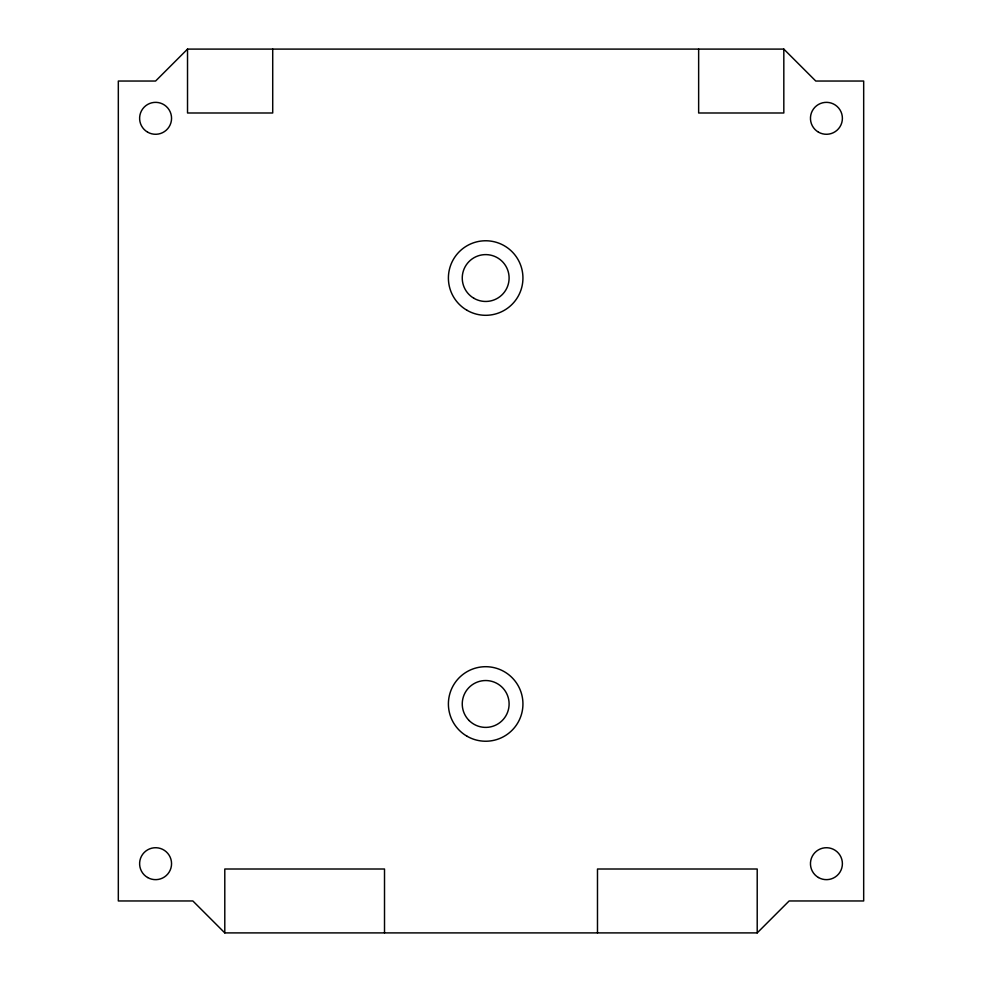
<?xml version="1.0" encoding="UTF-8"?>
<svg xmlns="http://www.w3.org/2000/svg" width="982" height="982" viewBox="0 0 982 982"><rect width="100%" height="100%" fill="white"/><g stroke="black" fill="none" stroke-linecap="round" stroke-linejoin="round"><path stroke-width="1.47" d="M187.525 49.1L155.586 81.04L118.319 81.04L118.319 900.96L192.853 900.96L224.792 932.9L757.208 932.9L789.147 900.96L863.681 900.96L863.681 81.04L815.772 81.04L783.82 49.1L187.525 49.1L187.525 112.991L272.714 112.991L272.714 49.1M783.82 49.1L783.82 112.991L698.644 112.991L698.644 49.1M757.208 932.9L757.208 869.009L597.486 869.009L597.486 932.9M384.514 932.9L384.514 869.009L224.792 869.009L224.792 932.9M469.114 720.53A23.421 23.421 0 0 0 508.308 710.023A23.421 23.421 0 0 0 479.609 681.336A23.421 23.421 0 0 0 469.114 720.53M818.436 877.515A15.97 15.97 0 0 0 842.396 863.681A15.97 15.97 0 0 0 818.436 849.86A15.97 15.97 0 0 0 818.436 877.515M147.595 877.515A15.97 15.97 0 0 0 171.555 863.681A15.97 15.97 0 0 0 147.595 849.86A15.97 15.97 0 0 0 147.595 877.515M818.436 132.14A15.97 15.97 0 0 0 842.396 118.319A15.97 15.97 0 0 0 818.436 104.485A15.97 15.97 0 0 0 818.436 132.14M147.595 132.14A15.97 15.97 0 0 0 171.555 118.319A15.97 15.97 0 0 0 147.595 104.485A15.97 15.97 0 0 0 147.595 132.14M473.962 298.319A23.421 23.421 0 0 0 509.106 278.041A23.421 23.421 0 0 0 473.962 257.75A23.421 23.421 0 0 0 473.962 298.319M467.039 736.242A37.267 37.267 0 0 0 522.94 703.959A37.267 37.267 0 0 0 467.039 671.688A37.267 37.267 0 0 0 467.039 736.242M467.039 310.312A37.267 37.267 0 0 0 522.94 278.041A37.267 37.267 0 0 0 467.039 245.758A37.267 37.267 0 0 0 467.039 310.312"/></g></svg>
